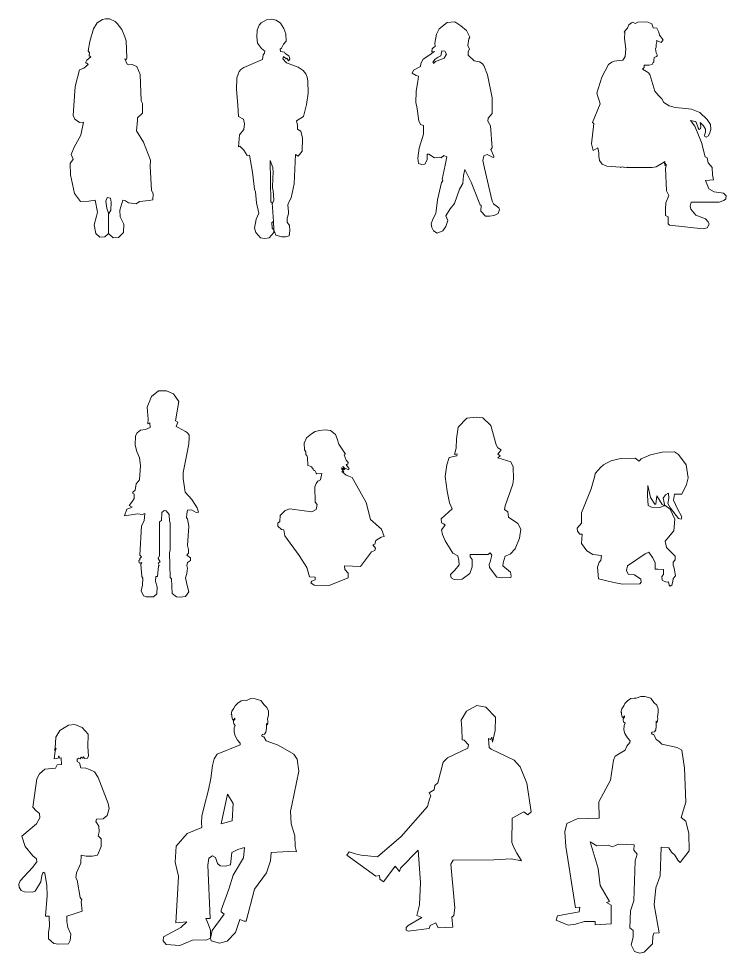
# Model space of a CAD drawing. Header units: millimetres. Extents: x -63086 to 144078, y -129912 to 13382.
# Drawn here: x -55382 to -51313, y -78522 to -73151 of the extents above; entities that cross this region are included whole.
import ezdxf

# ---------------------------------------------------------------- set-up
doc = ezdxf.new("R2010")
doc.units = ezdxf.units.MM
doc.layers.get('0').update_dxf_attribs({"lineweight": 0})
doc.layers.add('展開建具用', color=250, linetype='Continuous', lineweight=9)

# ---------------------------------------------------------------- blocks, each defined once
blk = doc.blocks.new('人物（CAD素材.com）54c8245a')
at = {"color": 0, "linetype": 'ByBlock', "lineweight": -2}
blk.add_lwpolyline([(-42.5, 66.2), (-14.7, 40.2), (15.9, 43.1), (43.7, 71.4), (46.9, 119.4), (25.3, 162), (23.5, 198.8), (41.7, 257.2), (55.9, 253.4), (74, 241.1), (118, 236.1), (137.3, 248.7), (192, 255), (212.7, 259), (214.9, 292.6), (206, 315.1), (198.3, 450.4), (199.9, 487.5), (159.1, 589.9), (119.4, 655.9), (124.3, 717.3), (125.5, 729.3), (153, 756.9), (153.3, 812.7), (145.7, 827.1), (141.1, 978.6), (121.2, 1025.3), (93.9, 1037.4), (75.4, 1035), (65.5, 1038.8), (52.2, 1068.9), (62.7, 1065.4), (63.8, 1075.7), (59.3, 1173.3), (52.6, 1195.7), (35.4, 1237.2), (8.8, 1272), (-3.2, 1283.7), (-36.3, 1298.4), (-58, 1300), (-75.6, 1296.2), (-106.8, 1275.3), (-128.8, 1242.6), (-149.3, 1168.1), (-158.8, 1114.8), (-150.3, 1104.1), (-153.3, 1086.8), (-143.1, 1080.2), (-166.3, 1061.9), (-173.4, 1046.1), (-165.8, 1044.5), (-159.1, 1037.4), (-183.3, 1014.7), (-207.8, 1005.7), (-233.8, 909.7), (-245.3, 743.8), (-234.6, 723.1), (-208.8, 703.1), (-184.7, 704.7), (-200.2, 629.7), (-239.3, 561.6), (-255.7, 519.2), (-244.2, 492.3), (-261.4, 467.3), (-260.7, 402.9), (-236.6, 295.8), (-202.3, 249.3), (-154.3, 251.4), (-118.5, 257.9), (-105.3, 187.3), (-110.2, 164.4), (-123.2, 114.7), (-115.2, 65.3), (-92.3, 44.2), (-61.8, 45.6), (-42.5, 66.2), (-42.5, 181.4), (-51.9, 211), (-56.8, 251.9), (-49.1, 272.8), (-30.6, 267.9), (-27.1, 245.3), (-29, 199.3), (-42.5, 176.4)], dxfattribs=at)
blk = doc.blocks.new('人物（CAD素材.com）8210af6d')
at = {"color": 0, "linetype": 'ByBlock', "lineweight": -2}
blk.add_lwpolyline([(25.3, 97.3), (26.6, 48.3), (38.5, 18), (71.8, 8.7), (94.1, 8.8), (114, 14.9), (117.6, 42.4), (116.3, 73.5), (103.8, 91.7), (102.9, 114.7), (110.9, 141.1), (110.9, 153.9), (108.7, 172), (106.9, 191.5), (116.2, 214.3), (126.8, 231.9), (142.9, 313.8), (150.4, 481.2), (165.3, 472.1), (188.8, 500.4), (191.6, 575.7), (182.4, 614.7), (161.8, 627.6), (161.8, 650.7), (157, 675.5), (197.8, 699.6), (215.1, 769.3), (224.7, 834.4), (221, 904.1), (217.2, 926.6), (211, 944.2), (195.1, 964.6), (165.5, 984), (99.4, 1007.6), (78.8, 1032.2), (81.4, 1044.4), (98.1, 1032.1), (101.6, 1034.3), (111.6, 1019.9), (117.9, 1028.6), (117.3, 1039.2), (113.4, 1047.8), (91, 1061.5), (86.9, 1068.7), (65.6, 1073.7), (63.5, 1087.7), (71.3, 1092.9), (81.6, 1114.9), (96.5, 1133.3), (94.8, 1174.9), (83.8, 1206.3), (64, 1236), (39.6, 1254.2), (12.2, 1258.7), (-16.5, 1255), (-47, 1238.3), (-58.1, 1225.3), (-68.7, 1196.4), (-72, 1158.4), (-67.8, 1121.5), (-43.7, 1091.3), (-25.7, 1075.1), (-26.6, 1063.7), (-34.5, 1054.1), (-38.9, 1026.9), (-145.5, 982), (-163.6, 970.1), (-173.6, 958.5), (-179.3, 943.4), (-186.1, 923), (-187.7, 855.2), (-180.1, 765.7), (-177, 699.8), (-148, 685.4), (-142.7, 658.6), (-146.6, 624.8), (-171.6, 594.3), (-176.3, 524.7), (-169, 530.3), (-145.3, 506.9), (-127.5, 475.8), (-113.2, 478.6), (-97.1, 380.3), (-84.3, 281.7), (-78.2, 266), (-73.4, 203.3), (-60.3, 144.9), (-75.2, 109.3), (-84.1, 58.7), (-77.2, 32.9), (-49.8, 2.4), (-25.1, -2), (-0.3, 2), (26.6, 32.4), (26.6, 48.3), (16.5, 57.6), (15.1, 90.7), (25.3, 97.3), (16.7, 202.9), (9.6, 209.5), (5.6, 447.4), (21.4, 406.7), (22.8, 375.3), (19.8, 349.1), (18.9, 288.5), (22.3, 275), (26.7, 218.7), (17.2, 196.6)], dxfattribs=at)
blk = doc.blocks.new('人物（CAD素材.com）be4be23d')
at = {"color": 0, "linetype": 'ByBlock', "lineweight": -2}
for points in [[(66.3, 904.8), (30.6, 938.7), (30.9, 959.4), (40, 973.2), (29.5, 993.3), (34.5, 1031.4), (40.7, 1041), (21.1, 1079), (-9.7, 1107), (-46, 1129.3), (-89.6, 1126.5), (-134.4, 1088.8), (-150.8, 1059.7), (-160.9, 1006.6), (-158, 987.5), (-168.4, 982.1), (-174.8, 973.9), (-177, 956.5), (-162.6, 958.9), (-177, 950.3), (-182.2, 943.1), (-226.5, 914.5), (-241.5, 890.9), (-242.8, 873.7), (-282.8, 852), (-289.6, 834.3), (-267.8, 820.9), (-253.1, 817.8), (-258.4, 786.9), (-266.9, 731), (-269.2, 664.3), (-263, 643.7), (-251.4, 560.2), (-241.8, 540.6), (-224.5, 533.3), (-226.1, 484.9), (-250.8, 402.8), (-257.3, 345.4), (-253.9, 315.8), (-234.1, 310.5), (-217.5, 312.7), (-204.3, 336.3), (-204.7, 369.9), (-194.3, 370.1), (-162.5, 347.2), (-135.8, 351.6), (-123.3, 348.7), (-108.3, 361.4), (-90.5, 354.6), (-100, 306), (-118.7, 225.9), (-113.9, 215.8), (-122.7, 207), (-144.3, 105.9), (-151.6, 44.3), (-153.9, 28.6), (-172.5, -4.6), (-180.8, -31), (-177.3, -53.1), (-167.5, -70.9), (-146.3, -84.3), (-113.7, -72.1), (-96.2, -47.3), (-86.2, -12.9), (-97.1, 14.9), (-72.4, 54.7), (-46.5, 86.1), (-18.2, 168.6), (0, 201.4), (4.1, 246.9), (11.8, 281.4), (48.7, 207.7), (94.7, 91.3), (101.1, 78.6), (105.8, 74), (104.7, 40.8), (130.6, 13.1), (154.3, 13.1), (180.9, 17.2), (204.8, 28.1), (210.9, 51.7), (207.2, 60), (177.1, 83.3), (169.7, 98.5), (162.1, 131.8), (143, 213.7), (124.5, 288.2), (115.7, 332.8), (122.1, 359.7), (141.5, 368.2), (174.8, 349.2), (179.6, 351.5), (179.5, 357.3), (162.8, 396.4), (169.1, 405.4), (159.8, 532.7), (144.3, 559.2), (145.7, 576.9), (168.9, 603.4), (169, 692.9), (143.4, 824.2), (121.4, 878.2), (111.6, 890.8), (97.4, 900.8)], [(-168.5, 889.9), (-157, 901.1), (-107, 921), (-93.5, 943.2), (-102.4, 960.7), (-119, 962.4), (-125.7, 934.6), (-141.8, 925.8), (-158, 914.7), (-172.2, 897)]]:
    blk.add_lwpolyline(points, close=True, dxfattribs=at)
blk = doc.blocks.new('人物（CAD素材.com）76c904e7')
at = {"color": 0, "linetype": 'ByBlock', "lineweight": -2}
blk.add_lwpolyline([(-89.5, 861.4), (-80.6, 872.1), (-80.6, 885.5), (-50.7, 884.2), (-34.4, 889.6), (-28.5, 899.4), (-24.9, 904.1), (-24.9, 913.9), (-22, 929.2), (-9.1, 935.2), (-4.9, 937.9), (-4.2, 944), (-10, 955.4), (-14.8, 979.3), (-11.7, 988.3), (-11.5, 1004.4), (-7.2, 1019.7), (-9, 1026.3), (17.3, 1014.4), (30, 1030.1), (8.2, 1057.3), (5.2, 1074.4), (-7.6, 1097.4), (-27.4, 1100), (-35.4, 1123.1), (-64.9, 1134.4), (-115.5, 1131.2), (-131.8, 1124.1), (-144.9, 1131.6), (-152.2, 1128), (-167.3, 1116.2), (-176.1, 1097), (-195.4, 1077.2), (-191.3, 1072.6), (-192.3, 1038), (-185.4, 979.6), (-189.5, 934.5), (-194.3, 924.2), (-203.1, 913.7), (-237, 909.8), (-252.1, 907.8), (-265.6, 901.7), (-285.4, 888.5), (-323.3, 815.8), (-351.8, 723.3), (-333.7, 662), (-376.2, 556), (-369, 549.8), (-382.1, 432), (-372.8, 395.3), (-346.4, 409.8), (-340.7, 381.1), (-339.7, 362.2), (-336.4, 336.9), (-320.9, 316), (-294.1, 303.9), (-215.4, 297.9), (-215.1, 297.7), (-204.7, 300.7), (-193.7, 297.7), (-179.7, 299.5), (-177, 297.5), (-34.3, 297.3), (-10.1, 300.9), (30.5, 325.8), (39.4, 331), (37.2, 316.1), (42, 322), (39.6, 309.2), (48.3, 313.7), (43.1, 292.5), (49.3, 162), (61.1, 135.7), (45.2, 94.5), (42.1, 57), (41.9, 20.9), (58.6, 12.6), (58.4, -26.3), (64.9, -34.3), (259.2, -55.9), (283.2, -49.6), (294.7, -28), (289, -15), (271.9, 1), (217.6, 22.5), (188.1, 57), (185.4, 75.1), (190.2, 98.1), (352, 96.7), (378.6, 106.8), (389.4, 117.7), (392.4, 133.1), (377.2, 150), (322.6, 157.2), (291.4, 173.5), (271.9, 221.9), (319.1, 225.8), (313.3, 254.4), (310.4, 297.1), (287.3, 323.7), (282.5, 353.1), (270.4, 357.8), (250, 439.8), (211.7, 535.2), (186.1, 566.8), (213.7, 561.6), (218.2, 557.1), (230.3, 525.3), (237.1, 514.9), (244.7, 519.4), (245, 532.5), (241.6, 555.1), (262, 536.1), (273.4, 517.3), (273.3, 499.6), (266.9, 481.8), (269.5, 474.2), (277.3, 471.4), (289.4, 479.5), (298.2, 495.5), (303.2, 515.3), (300.7, 543.2), (281.6, 572.9), (239.3, 612.9), (191.7, 632.5), (157.6, 636.5), (98.2, 640.7), (63.9, 650.9), (33.6, 669.6), (21.5, 692.2), (5.3, 709.3), (-19.5, 735.5), (-47, 832.1), (-55.9, 840.4), (-66.5, 849.1)], close=True, dxfattribs=at)
blk = doc.blocks.new('人物（CAD素材.com）79a3265c')
at = {"color": 0, "linetype": 'ByBlock', "lineweight": -2}
blk.add_lwpolyline([(204.1, 928.8), (196.2, 942.4), (183.1, 951.5), (141.9, 972.8), (129.9, 979.2), (139.3, 1003.9), (126.8, 1012), (145.1, 1123.2), (115.6, 1166.5), (74.7, 1184.4), (28.7, 1184.9), (-11.4, 1152.2), (-36.2, 1089.7), (-30.2, 1021.2), (-32.8, 993.9), (-20.6, 1001), (-19.7, 973.8), (-46.5, 962), (-75.4, 957.3), (-93.4, 942.6), (-103.4, 925.6), (-104.8, 872.5), (-95.1, 835.2), (-81.3, 800.2), (-74.6, 755.1), (-81, 673.2), (-100.4, 650), (-106.4, 613.2), (-119.5, 601.2), (-119.2, 594.5), (-110.6, 590.8), (-111.8, 565.2), (-121.1, 549.9), (-140, 524.5), (-123.4, 515.3), (-153.9, 504), (-166.6, 466.1), (-90.8, 477.9), (-64.8, 473.3), (-50.4, 479), (-53.9, 436.4), (-68.2, 407.8), (-78, 239.7), (-68.3, 230.8), (-80.4, 218.2), (-76.9, 213.1), (-85.1, 208.6), (-82.9, 195.2), (-77.9, 193), (-67.8, 197.6), (-73.2, 187.4), (-68, 117), (-61.5, 106.8), (-62.5, 67), (-70.3, 34.2), (-56.9, 6.5), (-42.1, 0), (0, 0), (18.5, 17.1), (20.4, 57.3), (12, 88.8), (13.4, 117), (22.1, 116.5), (28.1, 177.2), (33.2, 182.3), (26.7, 194.5), (37.3, 201.4), (26, 221.6), (34.5, 237.6), (34.2, 432.3), (45.8, 438.8), (47.2, 484.6), (61.1, 496.2), (73.2, 494.4), (90.8, 474), (92.2, 435.1), (96.3, 426.3), (95.1, 270.7), (91.4, 253.5), (96.4, 112.4), (103.4, 103.6), (106.6, 19), (131.7, 0.4), (154, -2.3), (184.7, 2.8), (203.3, 29.2), (193.5, 66.3), (183.3, 109), (192.1, 135), (194.9, 166.1), (191.5, 179.7), (194.7, 197.3), (213.5, 208.8), (212.1, 225), (191.6, 240.2), (201.5, 251.6), (200.3, 272.7), (195.4, 295.3), (202.4, 405.7), (195.4, 449.6), (189.9, 454.2), (190.9, 477), (195.4, 497.7), (218.2, 501), (245.5, 485.3), (259.3, 487.4), (251.2, 512.4), (221.1, 559.8), (182, 602.6), (170.8, 680.8), (169.9, 715.7), (190.7, 820.3), (203.4, 879.7), (204.8, 915.6)], close=True, dxfattribs=at)
blk = doc.blocks.new('人物（CAD素材.com）f5b62db0')
at = {"color": 0, "linetype": 'ByBlock', "lineweight": -2}
blk.add_lwpolyline([(114.3, 671.7), (96.7, 696.3), (106.9, 697.1), (108, 706.4), (97.3, 720.3), (85.2, 750.5), (93.9, 754.8), (54.2, 811.7), (45.4, 843.9), (36.5, 868.8), (7.3, 890.8), (-24.3, 894.8), (-55.8, 891.5), (-81, 885.4), (-101.3, 872.5), (-131.3, 849.9), (-145.3, 818.3), (-142.2, 779.3), (-135.3, 767.8), (-135.3, 753.1), (-129.2, 748.4), (-125.1, 735), (-123.3, 690.5), (-110.6, 687), (-101.9, 682), (-92.3, 669.2), (-89.2, 660.6), (-83.2, 661.1), (-75.8, 645.7), (-71.4, 642.2), (-43.1, 643.1), (-51.2, 608.3), (-65.8, 600.5), (-75.6, 586.3), (-82.1, 567), (-81.8, 480), (-70.2, 466.5), (-74.8, 436.2), (-100.9, 424.2), (-145, 430.2), (-225.9, 441.2), (-253.4, 431.6), (-281.5, 401.7), (-284, 368.1), (-296.4, 358), (-296, 341.9), (-274.8, 322.6), (-261, 320.3), (-255.9, 285), (-174, 172.6), (-129.4, 104.4), (-112.8, 49.7), (-81, 47.4), (-82, 33.7), (-100.4, 24.8), (-106.3, 16.1), (-86, 2.2), (0, 0), (109.1, 43.7), (107.7, 70.4), (90.2, 92.5), (86.6, 113.6), (178.6, 110.4), (242.9, 193.5), (262.1, 202.4), (265, 214.9), (249.5, 233.3), (262.6, 237.4), (267.1, 259.5), (298.7, 278.7), (316.4, 282.3), (299.9, 324.4), (236.6, 379.9), (212.3, 477.1), (131.9, 620.1), (113.4, 629), (97, 633.7), (72.7, 654.6), (82.8, 653.5), (73.1, 668.3), (69.7, 676.3), (85.5, 665.9), (77.5, 684.6), (83.2, 682.3), (89.8, 666.1), (89.2, 673.7), (108.8, 666.1)], close=True, dxfattribs=at)
blk = doc.blocks.new('人物（CAD素材.com）26f6d133')
at = {"color": 0, "linetype": 'ByBlock', "lineweight": -2}
blk.add_lwpolyline([(327.8, 18.7), (323.9, 42.8), (281.1, 77.9), (283, 95.2), (293.6, 133.6), (322, 145.3), (352.1, 175.6), (376, 238.2), (384.7, 290.2), (367.3, 321.5), (312.3, 357.7), (308.4, 389.5), (290.1, 402.5), (294, 424.1), (337.7, 547.5), (341.6, 578.3), (340, 646.9), (326.9, 676.2), (251.3, 700.1), (265.7, 710.2), (251.2, 721.2), (258.8, 729.2), (270.6, 746), (252, 756.2), (241.3, 773.3), (211.2, 884.5), (164.9, 928.5), (127.9, 933.9), (72.4, 926.9), (23.8, 876.1), (13, 808.2), (11.5, 754.3), (3.1, 718.9), (17.6, 721.9), (15.2, 711.4), (-28.2, 700.7), (-40.8, 659.3), (-51.9, 592.7), (-39.5, 507.8), (-25.6, 440), (-11.7, 406), (-74.1, 349.5), (-71.9, 325.8), (-61.5, 320.9), (-51.8, 314.6), (-59.4, 303), (-72.1, 285.6), (-67.2, 257.8), (-50.9, 222.3), (-22.8, 176.9), (-7.9, 151.5), (21.6, 136.4), (27.6, 109.3), (29, 84.1), (3.9, 53.7), (-20.8, 29), (-16.5, 8.7), (0, 0), (46.5, 1.9), (90, 35.3), (104, 72), (104, 114.6), (92.4, 130.1), (92.4, 143.1), (105.5, 143.1), (195.5, 144.1), (206.6, 153.3), (217.2, 140.4), (208.1, 101.1), (202.3, 86.1), (202.8, 68.7), (245.8, 12.6), (272.4, 8.7), (326.2, 10.6)], close=True, dxfattribs=at)
blk = doc.blocks.new('人物（CAD素材.com）a4c40666')
at = {"color": 0, "linetype": 'ByBlock', "lineweight": -2}
blk.add_lwpolyline([(366.6, 381.1), (341.5, 427.6), (317.6, 477.5), (324.3, 511.5), (365.6, 513.1), (392.1, 567), (402.4, 606.2), (391.1, 681.1), (346.5, 739.6), (323.7, 755.3), (252.4, 753.7), (185.7, 738.8), (131.6, 716.1), (119.8, 701.2), (97.8, 718.6), (14.7, 716.9), (-2.4, 712.6), (-40.3, 702.9), (-67.6, 689.5), (-85, 681.2), (-102.3, 665.7), (-116, 649.8), (-132.1, 631.1), (-134.6, 618.3), (-154.7, 542.9), (-200.2, 432.9), (-211.8, 405.3), (-211.3, 344.9), (-235.8, 317), (-234.9, 300.3), (-220.1, 282.2), (-208, 281.5), (-211.1, 228.3), (-180.5, 186.5), (-146, 165.3), (-96.5, 159.9), (-99.6, 131.8), (-109.8, 121.4), (-118.5, 93.2), (-113.9, 26.2), (-25.5, 5.2), (25.5, -5.2), (125.2, -2.7), (131.1, 6.1), (129.1, 24.3), (93.3, 47.8), (57, 52.3), (47.1, 74.3), (52.5, 99.4), (155.7, 168.5), (175.3, 178.3), (197.4, 147.9), (212.6, 120), (211.6, 80.7), (227, 80.3), (261.2, 78.3), (259.5, 49.9), (250.9, 39.5), (252.4, 18.4), (266.8, 10.5), (281.4, 6.6), (289.7, 8.7), (292.2, -10.5), (299.4, -15.6), (307.9, -10.5), (314.7, 11), (315.6, 27.8), (328.5, 43.4), (322.6, 86.6), (316.2, 103.8), (315.7, 120.9), (328, 135.7), (328, 155.3), (278.2, 206.6), (269.4, 242.9), (320.4, 300.9), (325.1, 369.3), (298.4, 425.9), (270.8, 446.3), (237.8, 435.3), (192.2, 437.7), (172.5, 447.9), (168.6, 505.3), (171, 561.8), (185.5, 493.9), (210.7, 454.6), (217.1, 455.4), (222.9, 502.9), (251.9, 452.6), (267.4, 445.2), (259.2, 489.8), (272.2, 507.6), (288.8, 517.5), (290.6, 489.5), (285.4, 458.4), (300.5, 431.1), (346, 373.2), (362.6, 368)], close=True, dxfattribs=at)
blk = doc.blocks.new('人物（CAD素材.com）1901833a')
at = {"color": 0, "linetype": 'ByBlock', "lineweight": -2}
blk.add_lwpolyline([(100, 1013.8), (91.7, 1040.8), (77.9, 1049.1), (77.9, 1063), (87.3, 1067.8), (95.1, 1065.2), (101.8, 1073.4), (108.5, 1067.8), (114.2, 1076.5), (121.3, 1065.9), (137.4, 1069.3), (143.1, 1082.7), (140.6, 1132.7), (141.6, 1206.9), (108.2, 1243.8), (64.9, 1261.5), (28.5, 1258.1), (-20.2, 1228.1), (-44.8, 1189.3), (-47.7, 1125.4), (-52.5, 1114.4), (-41.3, 1125.1), (-48.7, 1108.9), (-54.5, 1064.6), (-31.3, 1067.7), (-27.1, 1081.1), (-22.5, 1069.2), (-13.3, 1070.3), (-11.4, 1031.2), (-37.2, 1029.9), (-46.8, 1011.2), (-107.8, 1005), (-137.9, 977.9), (-153.3, 949.3), (-177, 786.7), (-157.6, 766.1), (-137.3, 751), (-136.3, 725.7), (-154.6, 690.9), (-240.3, 619.3), (-219.5, 560.2), (-177, 506.8), (-155.2, 489), (-153.8, 472.5), (-177.4, 440.3), (-248.9, 363.7), (-257.7, 343.5), (-255.4, 326.7), (-243.3, 308.3), (-224.3, 300.5), (-179.6, 298.4), (-163.5, 303.4), (-129.6, 357.7), (-124.6, 395), (-117.1, 412.9), (-106.5, 408.5), (-96.4, 337.3), (-94.5, 279.1), (-103.1, 160.3), (-81.8, 160), (-80.8, 100.2), (-86.2, 68.7), (-85.7, 29.3), (-55.8, 2.9), (-28.4, -0.6), (28.4, 0.6), (38.9, 21), (42.4, 56.8), (24.4, 94.7), (19.9, 129.6), (19.9, 160.5), (60.8, 172.9), (106.7, 188.3), (101.8, 242.2), (105.1, 253.6), (95.8, 268.2), (78.7, 367.9), (71.7, 379.8), (74.2, 410.2), (89.5, 443.2), (100.5, 465.1), (101, 511.6), (129.4, 504.6), (167.4, 505.6), (196.3, 511.1), (216.5, 561.3), (217.1, 605.3), (199, 621.9), (205.6, 644.2), (203.1, 677.3), (186.5, 705.1), (189, 718.3), (227.8, 720.2), (251, 738.6), (262.5, 779.5), (257, 807.5), (198.6, 957), (178.4, 990), (150.2, 1004), (129.2, 1011.5)], close=True, dxfattribs=at)
blk = doc.blocks.new('人物（CAD素材.com）3fd44ac2')
at = {"color": 0, "linetype": 'ByBlock', "lineweight": -2}
for points in [[(232.9, 1122.4), (233.8, 1131.2), (218.7, 1148.9), (203.6, 1173.4), (198.9, 1195.6), (199.4, 1219.6), (205.3, 1233.2), (196.3, 1242), (195.1, 1253.5), (195.3, 1262.2), (201.7, 1268.2), (202.7, 1276.3), (198.4, 1270.2), (194.1, 1268.1), (195.3, 1262.2), (188.6, 1270.2), (185.1, 1283.1), (184.6, 1296.3), (180.7, 1296.1), (185.9, 1315), (197.2, 1333), (204.6, 1346.1), (219.2, 1361.2), (238.1, 1375.6), (258.2, 1378.2), (269, 1377.6), (295.3, 1387.5), (319.2, 1386.2), (352.9, 1377.1), (371.5, 1352.8), (387, 1336.2), (396.2, 1315.6), (396.4, 1294), (390.8, 1269.9), (392.8, 1259), (391.8, 1250.3), (390, 1237.1), (384.9, 1244.8), (384.5, 1233.4), (384.9, 1216.3), (381.2, 1195.5), (373.9, 1183.1), (363.1, 1181.2), (359.4, 1182.3), (357.5, 1175.6), (360.3, 1169.9), (369.9, 1168.1), (382.1, 1144.3), (452.5, 1119.6), (542.2, 1069.1), (561.3, 1039.9), (571.2, 970.6), (530.9, 775.2), (522.7, 741.2), (526.9, 668.9), (546.8, 599.1), (549.3, 537.6), (556.2, 507.2), (511.1, 508.5), (410.5, 503.5), (407, 455), (383.7, 385.6), (315.5, 292.5), (268.1, 109.6), (255.6, 109.6), (230.8, 117.7), (206.8, 44.4), (159, -6.8), (114.1, -17.6), (66.7, -3.5), (61.7, 10.7), (72.5, 54.7), (141.6, 149.5), (124.8, 161.7), (123.2, 171.3), (168.5, 292.9), (193.2, 372.3), (252.1, 472.7), (257.2, 532.4), (219.9, 520.9), (184.6, 502.7), (177.7, 431.6), (148.6, 425.2), (118.3, 426.6), (102.3, 439.4), (91.3, 473.7), (74.7, 484.7), (52.3, 470.6), (46.6, 430.6), (61.5, 124.7), (35.8, 123.4), (45.8, 102.3), (62.5, 57), (61.7, 10.7), (41.2, 0.8), (-41.2, -0.8), (-114.1, -31.5), (-192.7, -26.3), (-209.7, -5), (-207.1, 18.9), (-107.6, 73.1), (-72.6, 104.5), (-136.6, 98.8), (-124.8, 296.9), (-122.1, 367.8), (-140.2, 447.3), (-134.5, 539.8), (-71.3, 612.3), (12, 646.8), (10.3, 674), (11.9, 713.1), (26.4, 766.8), (50.9, 863.3), (64.5, 928.8), (74.2, 1002.4), (83.4, 1042.3), (100.4, 1068.2)], [(186.9, 685.1), (124.6, 668.7), (160.1, 839.3), (192, 784.5)]]:
    blk.add_lwpolyline(points, close=True, dxfattribs=at)
blk = doc.blocks.new('人物（CAD素材.com）1d206d71')
at = {"color": 0, "linetype": 'ByBlock', "lineweight": -2}
blk.add_lwpolyline([(-21.6, 754.2), (-12.3, 737), (-19.7, 718.3), (-30.6, 676.6), (-181.8, 504.6), (-318.8, 386.5), (-413.3, 395.6), (-446.4, 403.3), (-482, 415.7), (-495.6, 397.1), (-328.3, 275), (-307.6, 280), (-306, 258.7), (-283.6, 242.4), (-217.9, 332.4), (-193, 302.8), (-185.7, 321.1), (-85.7, 424.6), (-70.5, 240), (-77.2, 111.5), (-91.9, 50.7), (-63.9, 38.5), (-142.6, -7.9), (-154.3, -20.1), (-154.7, -33.9), (-142.6, -40.6), (-20.7, -24.7), (-16.3, -7.9), (16.3, 7.9), (29.9, -20.2), (115.4, -17.7), (109.5, 41), (120.3, 50.7), (126.6, 94.1), (102.2, 345.5), (116.7, 368.4), (350.1, 369.1), (449.7, 374.5), (509.6, 363.4), (483.5, 408.9), (464.9, 440.4), (454.7, 469.3), (455.6, 608.9), (523.4, 646), (546.5, 628.2), (564.6, 646), (540.9, 809.9), (502.5, 903.5), (467.4, 941.9), (335.3, 1005.1), (323.3, 1015.8), (319.5, 1067.2), (331, 1060.8), (338.5, 1075.2), (342.2, 1046.6), (358.5, 1113.7), (359.2, 1189.9), (304.8, 1246.4), (251.8, 1256.3), (192.5, 1223.8), (162.8, 1173), (166.4, 1125), (168.3, 1060.2), (180.5, 1058), (203.8, 1031.1), (201, 1010.7), (84.5, 955.4), (58.8, 931.1), (28.5, 811.4), (10.8, 796.1), (7.2, 772.8)], close=True, dxfattribs=at)
blk = doc.blocks.new('人物（CAD素材.com）96d37fa4')
at = {"color": 0, "linetype": 'ByBlock', "lineweight": -2}
blk.add_lwpolyline([(114, 1199.5), (95.2, 1216.5), (80.8, 1226.4), (66.7, 1254.1), (57.1, 1255.9), (54.3, 1261.7), (56.1, 1268.3), (59.9, 1267.3), (70.6, 1269.2), (78, 1281.5), (81.6, 1302.3), (81.2, 1319.4), (81.6, 1330.8), (86.8, 1323.1), (88.6, 1336.3), (89.6, 1345), (87.5, 1356), (93.1, 1380.1), (93, 1401.6), (83.8, 1422.3), (68.2, 1438.8), (49.7, 1463.2), (15.9, 1472.2), (-7.9, 1473.5), (-34.2, 1463.6), (-45.1, 1464.2), (-65.1, 1461.6), (-84, 1447.2), (-98.6, 1432.1), (-106, 1419), (-117.4, 1401.1), (-122.6, 1382.1), (-118.7, 1382.3), (-118.1, 1369.1), (-114.6, 1356.2), (-107.9, 1348.2), (-109.2, 1354.1), (-104.8, 1356.2), (-100.5, 1362.3), (-101.5, 1354.2), (-107.9, 1348.2), (-108.1, 1339.5), (-106.9, 1328), (-98, 1319.2), (-103.8, 1305.6), (-104.3, 1281.6), (-99.6, 1259.4), (-84.5, 1234.9), (-69.5, 1217.2), (-70.4, 1208.4), (-87.1, 1188), (-98.3, 1165.2), (-155.4, 1130.4), (-164.9, 1107.2), (-182.5, 991.5), (-249.2, 868.2), (-246.6, 773.7), (-372.6, 770.2), (-432.3, 742.5), (-444.9, 694.2), (-438.6, 611.4), (-383.2, 257.8), (-357.4, 262), (-361.6, 236.2), (-456.3, 217.8), (-486.8, 212.5), (-493.7, 186.8), (-425.3, 159.4), (-382.1, 163.6), (-332.1, 180.5), (-269.5, 180.5), (-269.5, 161.5), (-178.5, 166.3), (-178.5, 273), (-205.3, 288.8), (-188, 294), (-240.6, 385.8), (-252.4, 484.3), (-299.5, 637.5), (-259.9, 615.6), (-193.4, 618.1), (-172.6, 609.1), (-153.1, 616.5), (-137.3, 623.8), (-45.6, 619.6), (-47, 589.8), (-27.7, 567.5), (-40.3, 528), (-46.8, 298.9), (-66.2, 241.6), (-71.3, 142.9), (-51.9, 128.6), (-51.1, 90.6), (-63.7, 45.1), (-44.3, 8), (-12.2, -3), (12.2, 3), (60.3, 51.9), (61.2, 94.9), (68, 112.7), (98.6, 115.4), (70.1, 276.2), (78.9, 373.8), (103.4, 443), (110.1, 606.7), (154, 603), (168.8, 577.6), (188.3, 560.6), (205, 532.2), (218.4, 519), (271.4, 586.5), (269.1, 685.3), (250.8, 755.6), (224.3, 777.6), (251.8, 866.5), (243.3, 1060.4), (227.9, 1165.3), (202, 1179.4)], close=True, dxfattribs=at)

msp = doc.modelspace()

# ---------------------------------------------------------------- block references
at = {"layer": '展開建具用', "ltscale": 10}
for name, p in [('人物（CAD素材.com）54c8245a', (-54823.7723, -74450.731)), ('人物（CAD素材.com）8210af6d', (-53941.1209, -74412.7469)), ('人物（CAD素材.com）be4be23d', (-52828.9573, -74298.5515)), ('人物（CAD素材.com）76c904e7', (-51705.583, -74302.772)), ('人物（CAD素材.com）79a3265c', (-54606.5898, -76473.7255)), ('人物（CAD素材.com）26f6d133', (-52878.407, -76373.7497)), ('人物（CAD素材.com）f5b62db0', (-53596.0134, -76408.52)), ('人物（CAD素材.com）a4c40666', (-51934.6462, -76395.4812)), ('人物（CAD素材.com）3fd44ac2', (-54341.5344, -78445.9624)), ('人物（CAD素材.com）96d37fa4', (-51797.2554, -78519.0012)), ('人物（CAD素材.com）1d206d71', (-53000.1534, -78354.4534)), ('人物（CAD素材.com）1901833a', (-55124.1227, -78468.9509))]:
    msp.add_blockref(name, p, dxfattribs=at)

doc.saveas('drawing.dxf')
